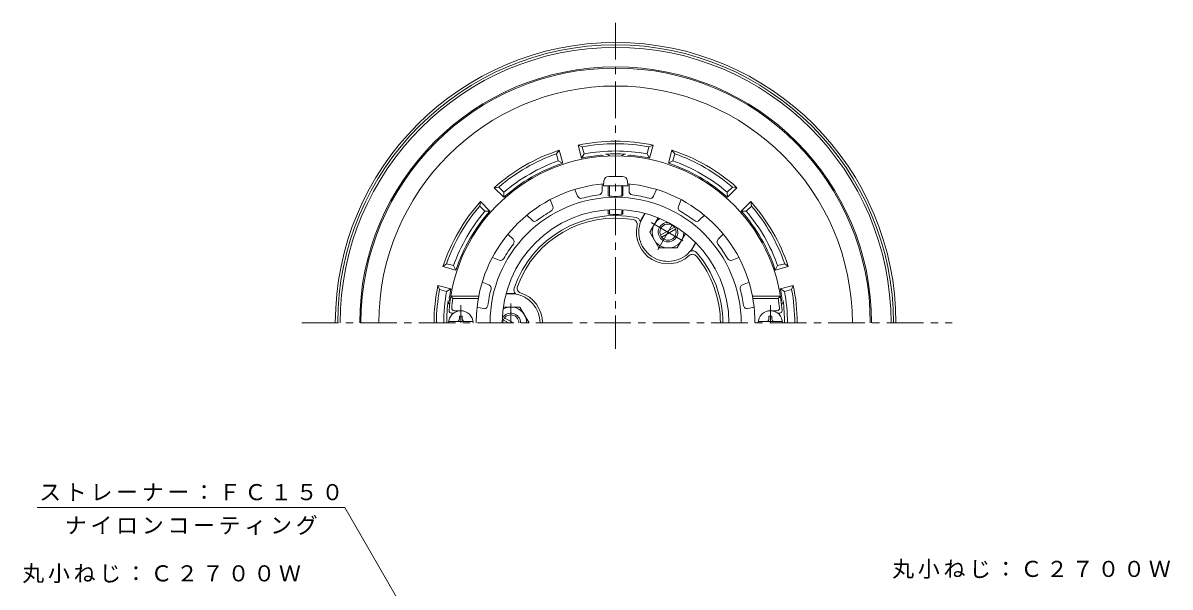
# Model space of a CAD drawing. Units: millimetres, scale not verified. Extents: x -277 to 227, y -347 to 343.
# Drawn here: x -276.7 to 194, y 111.9 to 343.1 of the extents above; entities that cross this region are included whole.
import ezdxf

# ---------------------------------------------------------------- set-up
doc = ezdxf.new("R2010")
doc.units = ezdxf.units.MM
doc.header["$LTSCALE"] = 3
doc.linetypes.add('CHAIN1', pattern=[8, 5, -1, 1, -1])
for name, color, linetype, lineweight in [('0-0', 3, 'Continuous', 9), ('0-1', 2, 'Continuous', 9), ('0-2', 6, 'Continuous', 5), ('0-5', 7, 'Continuous', 9)]:
    doc.layers.add(name, color=color, linetype=linetype, lineweight=lineweight)
doc.styles.add('ＭＳ ゴシック', font='')
doc.styles.get('ＭＳ ゴシック').set_extended_font_data('MS Gothic')

msp = doc.modelspace()

# ---------------------------------------------------------------- linework, layer by layer
at = {"layer": '0-0', "linetype": 'CHAIN1'}
for p, q in [((-33.516, 343.12), (-33.516, 209.582)), ((-162.246, 220.131), (104.533, 220.131))]:
    msp.add_line(p, q, dxfattribs=at)
at = {"layer": '0-0'}
for centre, radius, start, end in [((-33.516, 220.131), 115, 0, 180), ((-33.516, 220.131), 114, 0, 180), ((-33.516, 220.131), 113, 0, 180), ((73.484, 220.131), 6, 179.99971, 179.99983)]:
    msp.add_arc(centre, radius, start, end, dxfattribs=at)
at = {"layer": '0-1'}
for p, q in [((-47.481, 287.703), (-48.907, 293.024)), ((-47.174, 292.351), (-48.907, 293.024)), ((-46.395, 289.445), (-47.174, 292.351)), ((-20.638, 289.445), (-19.859, 292.351)), ((-19.859, 292.351), (-18.126, 293.024)), ((-19.552, 287.703), (-18.126, 293.024)), ((-57.799, 289.504), (-56.634, 290.953)), ((-57.02, 286.598), (-57.799, 289.504)), ((-55.209, 285.633), (-56.634, 290.953)), ((-46.395, 289.445), (-47.481, 287.703)), ((-20.638, 289.445), (-19.552, 287.703)), ((-11.824, 285.633), (-10.398, 290.953)), ((-9.234, 289.504), (-10.398, 290.953)), ((-10.013, 286.598), (-9.234, 289.504)), ((-57.02, 286.598), (-55.209, 285.633)), ((-10.013, 286.598), (-11.824, 285.633)), ((-81.454, 275.847), (-83.291, 275.563)), ((-79.396, 271.668), (-83.291, 275.563)), ((-79.326, 273.719), (-81.454, 275.847)), ((-79.326, 273.719), (-79.396, 271.668)), ((12.294, 273.719), (14.421, 275.847)), ((12.294, 273.719), (12.364, 271.668)), ((12.364, 271.668), (16.259, 275.563)), ((14.421, 275.847), (16.259, 275.563)), ((-89.232, 268.069), (-88.948, 269.906)), ((-85.053, 266.011), (-88.948, 269.906)), ((18.02, 266.011), (21.916, 269.906)), ((22.199, 268.069), (21.916, 269.906)), ((-21.529, 265.059), (-23.47, 261.696)), ((-21.329, 265.005), (-23.144, 261.861)), ((20.072, 265.941), (18.02, 266.011)), ((20.072, 265.941), (22.199, 268.069)), ((-0.748, 253.123), (-2.563, 249.979)), ((-0.601, 252.977), (-2.543, 249.614)), ((-102.889, 244.413), (-104.339, 243.249)), ((-99.018, 241.823), (-104.339, 243.249)), ((-99.983, 243.635), (-102.889, 244.413)), ((-99.983, 243.635), (-99.018, 241.823)), ((32.95, 243.635), (31.985, 241.823)), ((31.985, 241.823), (37.306, 243.249)), ((32.95, 243.635), (35.857, 244.413)), ((35.857, 244.413), (37.306, 243.249)), ((-101.088, 234.096), (-106.409, 235.522)), ((34.056, 234.096), (39.377, 235.521)), ((-102.83, 233.01), (-101.088, 234.096)), ((-78.472, 232.013), (-74.842, 232.013)), ((-78.419, 232.213), (-74.536, 232.213)), ((35.797, 233.01), (34.056, 234.096))]:
    msp.add_line(p, q, dxfattribs=at)
at = {"layer": '0-1', "color": 4}
for p, q in [((-19.516, 257.37), (-16.119, 263.254)), ((-15.112, 256.16), (-9.421, 259.446)), ((-14.612, 255.294), (-8.921, 258.58)), ((-4.869, 256.759), (-8.269, 250.87)), ((-79.56, 226.626), (-72.761, 226.626)), ((-69.014, 220.136), (-72.761, 226.626)), ((-77.516, 220.131), (-79.612, 221.341)), ((-75.516, 220.131), (-79.112, 222.207)), ((-69.016, 220.131), (-69.014, 220.136))]:
    msp.add_line(p, q, dxfattribs=at)
at = {"layer": '0-1', "color": 4, "linetype": 'CHAIN1'}
for p, q in [((-18.879, 261.333), (-5.042, 253.343)), ((-10.266, 260.401), (-16.232, 250.069)), ((-76.516, 220.131), (-76.516, 228.067))]:
    msp.add_line(p, q, dxfattribs=at)
at = {"layer": '0-1'}
for points in [[(-89.232, 268.069), (-87.104, 265.941), (-85.053, 266.011)], [(-102.83, 233.01), (-105.736, 233.788), (-106.409, 235.522)], [(35.797, 233.01), (38.704, 233.788), (39.377, 235.521)]]:
    msp.add_lwpolyline(points, dxfattribs=at)
at = {"layer": '0-1', "color": 4}
msp.add_lwpolyline([(-19.516, 257.37), (-15.764, 250.87), (-8.269, 250.87)], dxfattribs=at)
msp.add_circle((-12.016, 257.37), 3.324, dxfattribs=at)
at = {"layer": '0-1'}
for centre, radius, start, end in [((-33.516, 220.131), 105, 0, 180), ((-33.516, 220.131), 104.5, 0, 180), ((-33.516, 220.131), 97.141, 0.00002, 180), ((-33.516, 220.131), 74.5, 78.07774, 101.92221), ((-33.516, 220.131), 73.5, 79.29144, 100.70853), ((-33.516, 220.131), 74.5, 108.07776, 131.92223), ((-33.516, 220.131), 73.5, 109.29144, 130.70853), ((-33.516, 220.131), 69, 95.13614, 101.67662), ((-33.516, 220.131), 70.5, 79.47443, 100.52556), ((-39.514, 286.862), 2, 53.16367, 95.13634), ((-33.516, 220.131), 69.3, 90, 93.40726), ((-37.516, 287.312), 2, 39.59988, 93.40761), ((-33.516, 220.131), 69.3, 86.59274, 90), ((-29.516, 287.312), 2, 86.59239, 140.39998), ((-27.518, 286.862), 2, 84.86366, 126.83736), ((-33.516, 220.131), 69, 78.32338, 84.86386), ((-33.516, 220.131), 74.5, 48.07776, 71.92223), ((-33.516, 220.131), 73.5, 49.29144, 70.70853), ((-33.516, 220.131), 69, 108.32333, 131.67662), ((-33.516, 220.131), 70.5, 109.47443, 130.52556), ((-33.516, 220.131), 69, 48.32335, 71.67664), ((-33.516, 220.131), 70.5, 49.47443, 70.52556), ((-33.516, 220.131), 74.5, 138.07776, 161.92223), ((-33.516, 220.131), 74.5, 18.07777, 41.92224), ((-33.516, 220.131), 73.5, 139.29144, 160.70853), ((-33.516, 220.131), 70.5, 139.47443, 160.52556), ((-33.516, 220.131), 69, 138.32335, 161.67664), ((-33.516, 220.131), 44, 78.91273, 161.08699), ((-33.516, 220.131), 69, 18.32336, 41.67665), ((-33.516, 220.131), 70.5, 19.47443, 40.52556), ((-33.516, 220.131), 73.5, 19.29144, 40.70853), ((-33.516, 220.131), 43, 80.3933, 159.60672), ((-26.674, 260.556), 2, 347.7377, 80.39403), ((-25.44, 261.347), 2, 10.04927, 78.91296), ((-12.016, 257.37), 13, 167.73709, 239.99994), ((-12.016, 257.37), 12, 158.02107, 321.97861), ((-1.861, 247.734), 2, 41.08693, 109.9416), ((-12.016, 257.37), 13, 240.00011, 312.26295), ((-1.928, 246.269), 2, 39.60594, 132.26227), ((-33.516, 220.131), 43, 0, 39.60672), ((-33.516, 220.131), 44, 359.99991, 41.08737), ((-33.516, 220.131), 74.5, 168.07776, 179.99998), ((-33.516, 220.131), 74.5, 359.99998, 11.92223), ((-33.516, 220.131), 73.5, 169.29146, 179.99998), ((-33.516, 220.131), 70.5, 169.47443, 179.99998), ((-33.516, 220.131), 69, 168.32335, 171.41632), ((-73.249, 233.744), 2, 161.08693, 229.9416), ((-76.516, 220.131), 12, 0, 81.97861), ((-71.946, 234.418), 2, 159.60594, 252.26227), ((-76.516, 220.131), 13, 0.00015, 72.26295), ((-33.516, 220.131), 69, 8.58366, 11.67664), ((-33.516, 220.131), 70.5, 0, 10.52556), ((-33.516, 220.131), 73.5, 359.99998, 10.70853), ((-33.516, 220.131), 69.306, 172.31558, 179.99998), ((-100.218, 229.131), 2, 172.31558, 226.35532), ((-99.766, 230.131), 2, 171.41634, 213.38644), ((32.733, 230.131), 2, 325.11624, 8.58366), ((33.186, 229.131), 2, 312.40311, 7.68434), ((-33.516, 220.131), 69.306, 0, 7.6844)]:
    msp.add_arc(centre, radius, start, end, dxfattribs=at)
at = {"layer": '0-1', "color": 4}
for centre, radius, start, end in [((-12.011, 257.367), 6.5, 120.99428, 358.99097), ((-12.016, 257.37), 4, 90.22064, 29.77864), ((-76.516, 220.137), 6.5, 359.95093, 118.99136), ((-76.516, 220.131), 4, 0, 149.77835), ((-76.516, 220.131), 3.324, 0, 180)]:
    msp.add_arc(centre, radius, start, end, dxfattribs=at)
at = {"layer": '0-2', "color": 4, "lineweight": 9}
for p, q in [((-38.335, 278.412), (-38.516, 276.338)), ((-36.343, 280.238), (-30.69, 280.238)), ((-28.698, 278.412), (-28.516, 276.338)), ((-38.516, 276.338), (-28.516, 276.338)), ((-36.516, 272.278), (-36.516, 276.338)), ((-36.016, 272.13), (-36.016, 276.338)), ((-31.016, 272.13), (-31.016, 276.338)), ((-30.516, 272.278), (-30.516, 276.338)), ((-36.516, 264.854), (-36.516, 266.534)), ((-36.016, 264.731), (-36.016, 266.564)), ((-31.016, 264.731), (-31.016, 266.564)), ((-30.516, 264.854), (-30.516, 266.534)), ((-97.616, 221.731), (-97.616, 222.881)), ((-96.416, 222.881), (-97.616, 222.881)), ((-96.416, 221.731), (-96.416, 222.881)), ((29.384, 222.881), (30.584, 222.881)), ((29.384, 221.731), (29.384, 222.881)), ((30.584, 221.731), (30.584, 222.881)), ((-101.98, 220.731), (-92.052, 220.731)), ((34.947, 220.731), (25.02, 220.731))]:
    msp.add_line(p, q, dxfattribs=at)
at = {"layer": '0-2'}
for p, q in [((-49.1, 272.126), (-50.242, 274.883)), ((-39.016, 274.132), (-39.016, 277.116)), ((-28.016, 274.132), (-28.016, 277.116)), ((-17.932, 272.126), (-16.79, 274.883)), ((-59.263, 267.916), (-60.405, 270.674)), ((-7.77, 267.916), (-6.628, 270.674)), ((-67.812, 262.204), (-69.922, 264.315)), ((0.779, 262.204), (2.889, 264.315)), ((-75.59, 254.426), (-77.7, 256.537)), ((8.557, 254.426), (10.667, 256.537)), ((-81.302, 245.877), (-84.059, 247.02)), ((14.269, 245.878), (17.026, 247.02)), ((-85.511, 235.715), (-88.269, 236.857)), ((18.479, 235.715), (21.236, 236.857)), ((-101.127, 231.131), (-100.271, 230.131)), ((-89.7, 231.131), (-101.127, 231.131)), ((22.667, 231.131), (34.095, 231.131)), ((22.667, 231.131), (22.762, 230.131)), ((34.095, 231.131), (33.239, 230.131)), ((-90.308, 226.61), (-87.817, 226.019)), ((23.275, 226.61), (20.785, 226.019)), ((22.762, 230.131), (33.239, 230.131)), ((-100.016, 224.131), (-100.831, 224.131)), ((-97.016, 225.131), (-99.745, 225.131)), ((29.984, 225.131), (32.712, 225.131)), ((32.984, 224.131), (33.798, 224.131))]:
    msp.add_line(p, q, dxfattribs=at)
at = {"layer": '0-2', "color": 4, "linetype": 'CHAIN1', "lineweight": 9}
for p, q in [((-97.016, 220.131), (-97.016, 227.44)), ((29.984, 220.131), (29.984, 227.44))]:
    msp.add_line(p, q, dxfattribs=at)
at = {"layer": '0-2'}
msp.add_lwpolyline([(-89.7, 231.131), (-89.795, 230.131), (-100.271, 230.131)], dxfattribs=at)
for centre, radius, start, end in [((-33.516, 220.131), 68.5, 4.248, 175.752), ((-33.516, 220.131), 57.25, 94.93736, 168.92233), ((-40.516, 274.132), 1.5, 277.38527, 0), ((-33.516, 220.131), 57.25, 11.07767, 85.06264), ((-26.516, 274.132), 1.5, 180.00012, 262.61461), ((-33.516, 220.131), 51.52, 0, 180), ((-47.714, 272.7), 1.5, 202.50012, 285.11461), ((-33.516, 220.131), 52.953, 97.38596, 105.11404), ((-33.516, 220.131), 52.953, 74.88596, 82.61404), ((-19.318, 272.7), 1.5, 254.88527, 337.5), ((-33.516, 220.131), 46.5, 0, 180), ((-33.516, 220.131), 52.953, 119.88596, 127.61404), ((-60.649, 267.342), 1.5, 299.88527, 22.5), ((-6.384, 267.342), 1.5, 157.50012, 240.11461), ((-33.516, 220.131), 52.953, 52.38596, 60.11404), ((-66.751, 263.265), 1.5, 225.00012, 307.61461), ((-0.282, 263.265), 1.5, 232.38527, 315), ((-76.65, 253.366), 1.5, 322.38527, 45), ((9.618, 253.366), 1.5, 135.00012, 217.61461), ((-33.516, 220.131), 52.953, 142.38596, 150.11404), ((-33.516, 220.131), 52.953, 29.88596, 37.61404), ((-80.728, 247.263), 1.5, 247.50012, 330.11461), ((13.695, 247.263), 1.5, 209.88527, 292.5), ((-86.085, 234.329), 1.5, 344.88539, 67.49988), ((19.053, 234.329), 1.5, 112.50012, 195.11461), ((-33.516, 220.131), 52.953, 164.88596, 172.24525), ((-33.516, 220.131), 52.953, 7.75475, 15.11404), ((-99.745, 226.131), 1, 174.82291, 270), ((-33.516, 220.131), 67.5, 171.48038, 174.82343), ((-33.516, 220.131), 57.16, 169.92439, 180), ((-87.471, 227.478), 1.5, 256.6488, 352.24542), ((20.438, 227.478), 1.5, 187.75458, 283.3512), ((-33.516, 220.131), 57.16, 0, 10.07561), ((32.712, 226.131), 1, 270, 5.17709), ((-33.516, 220.131), 67.5, 5.17657, 8.51962), ((-100.831, 225.131), 1, 175.75238, 270), ((33.798, 225.131), 1, 270, 4.24762)]:
    msp.add_arc(centre, radius, start, end, dxfattribs=at)
at = {"layer": '0-2', "color": 4, "lineweight": 9}
for centre, radius, start, end in [((-36.343, 278.238), 2, 90, 174.99998), ((-30.69, 278.238), 2, 5.00002, 90), ((-97.016, 220.131), 5, 0, 180), ((-98.616, 221.731), 1, 270, 0), ((-95.416, 221.731), 1, 180, 270), ((29.984, 220.131), 5, 0, 180), ((28.384, 221.731), 1, 270, 0), ((31.584, 221.731), 1, 180, 270)]:
    msp.add_arc(centre, radius, start, end, dxfattribs=at)
for centre, ratio, start_param, end_param in [((-33.516, 272.278), 0.0891, 6.2831818, 9.4247745), ((-33.516, 264.854), 0.0743, 6.2831635, 9.4247561)]:
    msp.add_ellipse(centre, major_axis=(-3, 0), ratio=ratio, start_param=start_param, end_param=end_param, dxfattribs=at)
at = {"layer": '0-5'}
for p in [(-270.897, 144.432), (-54.301, -12.029)]:
    msp.add_line(p, (-144.634, 144.432), dxfattribs=at)

# ---------------------------------------------------------------- texts
at = {"layer": '0-5', "char_height": 6.598, "attachment_point": 7, "style": 'ＭＳ ゴシック'}
for s, insert in [('\\T1.17;ストレーナー：ＦＣ１５０', (-270.016, 147.121)), ('\\T1.17;ナイロンコーティング', (-259.516, 133.161)), ('\\T1.17;丸小ねじ：Ｃ２７００Ｗ', (79.936, 115.252)), ('\\T1.17;丸小ねじ：Ｃ２７００Ｗ', (-276.939, 113.428))]:
    msp.add_mtext(s, dxfattribs=dict(at, insert=insert))

doc.saveas('drawing.dxf')
